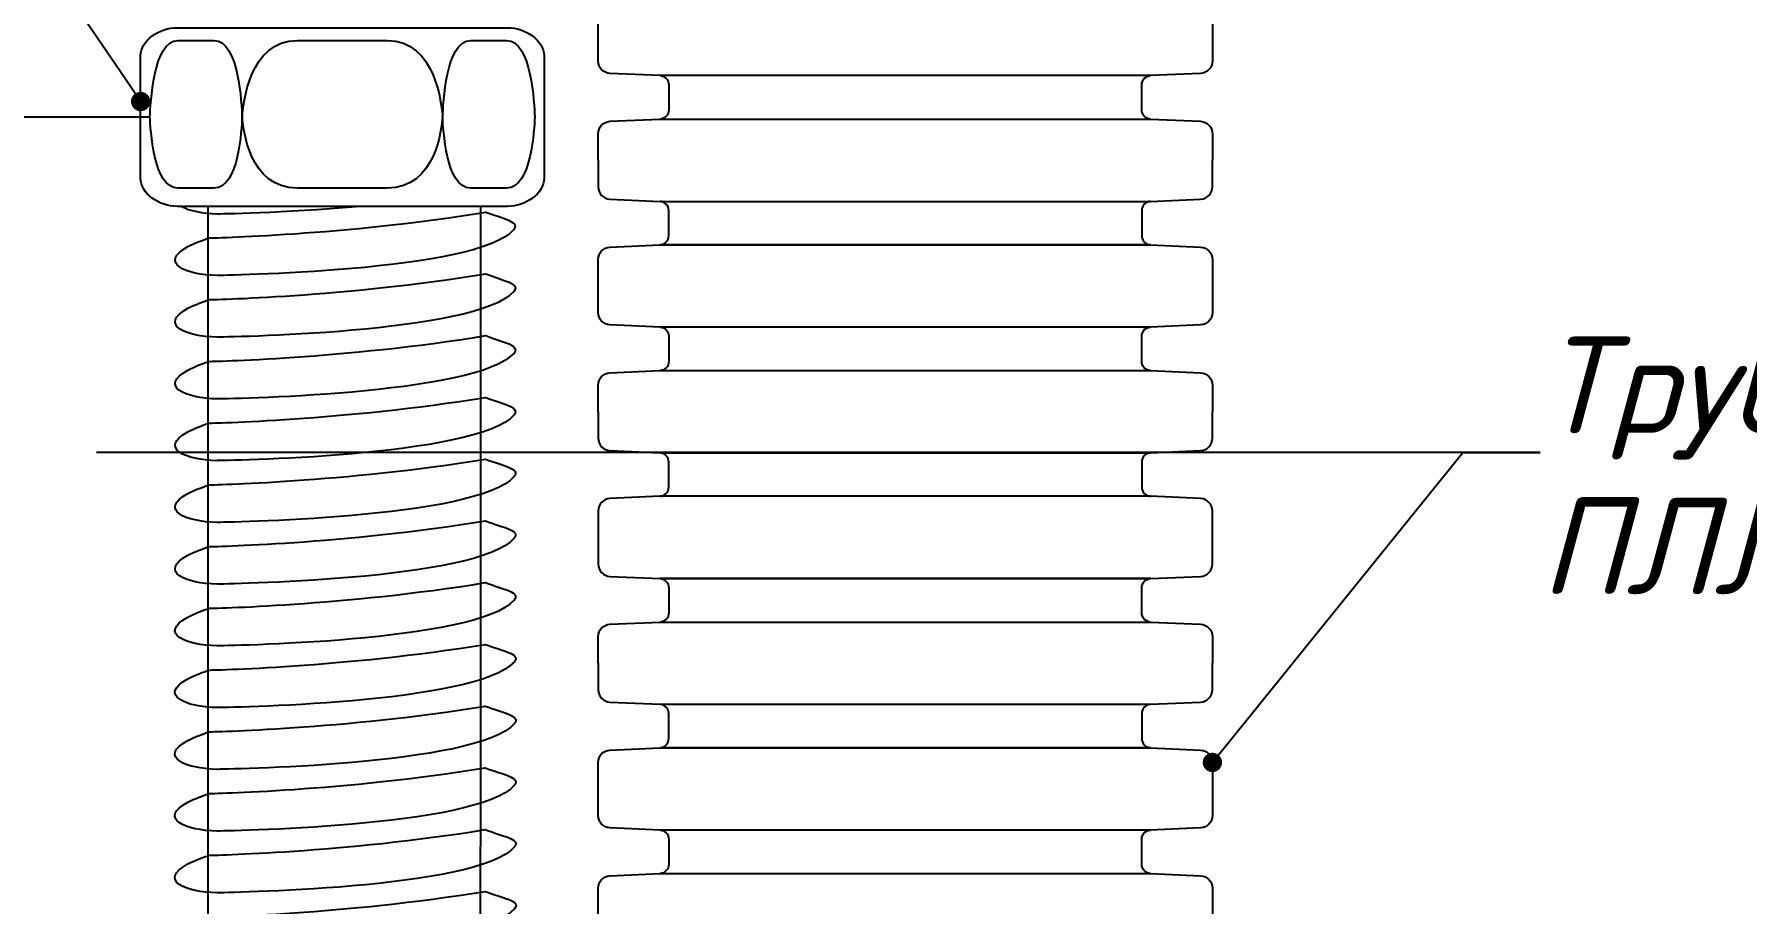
# Model space of a CAD drawing. Extents: x -152830 to 1281226, y -304852 to -2349.
# Drawn here: x 1081269 to 1085704, y -72497 to -70246 of the extents above; entities that cross this region are included whole.
import ezdxf
from ezdxf import colors
from ezdxf.entities.mleader import LeaderData, LeaderLine
from ezdxf.math import Vec2, Vec3

# ---------------------------------------------------------------- set-up
doc = ezdxf.new("R2010")
doc.units = 0
doc.header["$LTSCALE"] = 100
doc.header["$PDMODE"] = 1
doc.header["$PDSIZE"] = 200
doc.layers.get('Defpoints').update_dxf_attribs({"color": 42})
doc.styles.add('BDG_T_R', font='GOST_Common.ttf')
doc.styles.add('OlympDesign', font='isocpeui.ttf', dxfattribs={"height": 250})
doc.dimstyles.new('BDG_D_1-1', dxfattribs={"dimtxt": 2.5, "dimasz": 2, "dimexe": 1, "dimexo": 0.5, "dimgap": 0.5, "dimtad": 1, "dimdec": 4, "dimdsep": 46, "dimtxsty": 'BDG_T_R', "dimblk": 'ARCHTICK', "dimcen": 0, "dimclrd": 256, "dimclre": 256, "dimclrt": 256, "dimadec": 4, "dimazin": 2, "dimtfac": 1, "dimtdec": 4, "dimtofl": 0, "dimtmove": 1, "dimatfit": 3, "dimfxl": 1, "dimtolj": 1, "dimtzin": 0, "dimlwd": -1, "dimlwe": -1, "dimarcsym": 0})

# ---------------------------------------------------------------- blocks, each defined once
blk = doc.blocks.new('_ArchTick')
at = {"color": 0, "linetype": 'ByBlock', "const_width": 0.15}
blk.add_lwpolyline([(-0.5, -0.5), (0.5, 0.5)], dxfattribs=at)
blk = doc.blocks.new('*D291')
at = {"transparency": 16777216}
for p, q in [((1091184.2, -66611.5), (1093110.7, -66611.5)), ((1093109.7, -66611.5), (1093109.7, -80800.4)), ((1081640.2, -80800.4), (1093110.7, -80800.4))]:
    blk.add_line(p, q, dxfattribs=at)
at = {"layer": 'Defpoints', "color": 0, "transparency": 16777216}
for p in [(1091183.7, -66611.5), (1081639.7, -80800.4), (1093109.7, -80800.4)]:
    blk.add_point(p, dxfattribs=at)
at = {"transparency": 16777216, "xscale": 200, "yscale": 200, "zscale": 200}
for p, rotation in [((1093109.7, -66611.5), 90), ((1093109.7, -80800.4), 270)]:
    blk.add_blockref('_ArchTick', p, dxfattribs=dict(at, rotation=rotation))
at = {"transparency": 16777216, "insert": (1092934.6, -74006), "char_height": 250, "attachment_point": 5, "rotation": 90, "style": 'OlympDesign'}
blk.add_mtext('\\A1;Не более 1000 мм', dxfattribs=at)
blk = doc.blocks.new('*D292')
at = {"transparency": 16777216}
for p, q in [((1081568, -70460.2), (1080672.3, -70460.2)), ((1080673.3, -74604.8), (1080673.3, -70460.2)), ((1081568, -74604.8), (1080672.3, -74604.8))]:
    blk.add_line(p, q, dxfattribs=at)
at = {"layer": 'Defpoints', "color": 0, "transparency": 16777216}
for p in [(1080673.3, -70460.2), (1081568.5, -70460.2), (1081568.5, -74604.8)]:
    blk.add_point(p, dxfattribs=at)
at = {"transparency": 16777216, "xscale": 200, "yscale": 200, "zscale": 200}
for p, rotation in [((1080673.3, -70460.2), 90), ((1080673.3, -74604.8), 270)]:
    blk.add_blockref('_ArchTick', p, dxfattribs=dict(at, rotation=rotation))
at = {"transparency": 16777216, "insert": (1080498.3, -72532.5), "char_height": 250, "attachment_point": 5, "rotation": 90, "style": 'OlympDesign'}
blk.add_mtext('\\A1;300 мм', dxfattribs=at)
blk = doc.blocks.new('_Dot')
at = {"color": 0, "linetype": 'ByBlock', "lineweight": -2}
blk.add_line((-0.5, 0), (-1, 0), dxfattribs=at)
at = {"color": 0, "linetype": 'ByBlock', "const_width": 0.5}
blk.add_lwpolyline([(-0.25, 0, 1), (0.25, 0, 1)], format="xyb", close=True, dxfattribs=at)

msp = doc.modelspace()

# ---------------------------------------------------------------- linework, layer by layer
for points, knots in [([(1083568.659054, -70139.991499), (1083871.007108, -70139.991499), (1084160.030207, -70139.991499), (1084160.030207, -70139.991499), (1084289.720826, -70145.731889), (1084289.720826, -70145.731889), (1084306.737445, -70146.485504), (1084320.149632, -70160.68791), (1084320.149632, -70177.947838), (1084320.149632, -70177.947838), (1084320.149632, -70177.952145), (1084320.149632, -70177.952145), (1084320.149632, -70315.075558), (1084320.149632, -70315.075558), (1084320.149632, -70332.335486), (1084306.737445, -70346.537892), (1084289.720826, -70347.291507), (1084289.720826, -70347.291507), (1084160.030207, -70353.031897), (1084160.030207, -70353.031897), (1082889.485452, -70353.031897), (1082889.485452, -70353.031897), (1082759.792679, -70347.291507), (1082759.792679, -70347.291507), (1082742.778213, -70346.537892), (1082729.368179, -70332.335486), (1082729.368179, -70315.075558), (1082729.368179, -70315.075558), (1082729.366026, -70315.075558), (1082729.366026, -70315.075558), (1082729.366026, -70177.952145), (1082729.366026, -70177.952145), (1082729.366026, -70168.334931), (1082733.528039, -70159.667852), (1082740.156281, -70153.746443)], [0.60878940814, 0.60878940814, 0.60878940814, 0.60878940814, 0.64285714286, 0.64285714286, 0.71428571429, 0.71428571429, 0.71428571429, 0.78571428571, 0.78571428571, 0.78571428571, 0.85714285714, 0.85714285714, 0.92857142857, 0.92857142857, 0.92857142857, 1, 1, 1, 1.07142857143, 1.07142857143, 1.14285714286, 1.14285714286, 1.21428571429, 1.21428571429, 1.21428571429, 1.28571428571, 1.28571428571, 1.28571428571, 1.35714285714, 1.35714285714, 1.42857142857, 1.42857142857, 1.42857142857, 1.46836142307, 1.46836142307, 1.46836142307, 1.46836142307]), ([(1082494.509649, -70228.80025), (1082494.509649, -70228.80025), (1081638.985881, -70228.80025), (1081638.985881, -70228.80025), (1081593.1784, -70228.80025), (1081544.334703, -70261.478446), (1081544.334703, -70301.803714), (1081544.334703, -70301.803714), (1081544.334703, -70419.985012), (1081544.334703, -70419.985012), (1081544.334703, -70500.460393), (1081544.334703, -70500.460393), (1081544.334703, -70618.637711), (1081544.334703, -70618.637711), (1081544.334703, -70658.966959), (1081593.1784, -70691.645155), (1081638.985881, -70691.645155), (1081638.985881, -70691.645155), (1082494.509649, -70691.645155), (1082494.509649, -70691.645155), (1082540.330563, -70691.645155), (1082589.165305, -70658.966959), (1082589.165305, -70618.637711), (1082589.165305, -70618.637711), (1082589.165305, -70500.460393), (1082589.165305, -70500.460393), (1082589.165305, -70419.985012), (1082589.165305, -70419.985012), (1082589.165305, -70301.803714), (1082589.165305, -70301.803714), (1082589.165305, -70261.478446), (1082540.330563, -70228.80025), (1082494.509649, -70228.80025)], [0, 0, 0, 0, 0.0833333333, 0.0833333333, 0.0833333333, 0.1666666667, 0.1666666667, 0.1666666667, 0.25, 0.25, 0.3333333333, 0.3333333333, 0.4166666667, 0.4166666667, 0.4166666667, 0.5, 0.5, 0.5, 0.5833333333, 0.5833333333, 0.5833333333, 0.6666666667, 0.6666666667, 0.6666666667, 0.75, 0.75, 0.8333333333, 0.8333333333, 0.9166666667, 0.9166666667, 0.9166666667, 1, 1, 1, 1]), ([(1081806.998887, -70460.222703), (1081806.994409, -70460.139106), (1081806.98993, -70459.983856), (1081806.985452, -70459.896279), (1081806.985452, -70459.872394), (1081806.98993, -70459.808702), (1081806.98993, -70459.784817), (1081806.98993, -70459.784817), (1081806.980974, -70459.784817), (1081806.980974, -70459.784817), (1081805.62408, -70429.196529), (1081799.408342, -70262.055659), (1081734.15653, -70262.055659), (1081734.15653, -70262.055659), (1081641.350369, -70262.055659), (1081641.350369, -70262.055659), (1081576.098556, -70262.055659), (1081569.887296, -70429.196529), (1081568.543837, -70459.784817), (1081568.543837, -70459.784817), (1081568.516968, -70459.784817), (1081568.516968, -70459.784817), (1081568.521446, -70459.84851), (1081568.525924, -70460.011721), (1081568.530403, -70460.079395), (1081568.530403, -70460.115222), (1081568.525924, -70460.186876), (1081568.525924, -70460.222703), (1081568.525924, -70460.222703), (1081568.539359, -70460.222703), (1081568.539359, -70460.222703), (1081569.882818, -70488.665352), (1081576.067209, -70644.596355), (1081641.345891, -70644.596355), (1081641.345891, -70644.596355), (1081734.152051, -70644.596355), (1081734.152051, -70644.596355), (1081799.430733, -70644.596355), (1081805.610646, -70488.665352), (1081806.967539, -70460.222703), (1081806.967539, -70460.222703), (1081806.998887, -70460.222703), (1081806.998887, -70460.222703)], [0, 0, 0, 0, 0.0714285714, 0.0714285714, 0.0714285714, 0.1428571429, 0.1428571429, 0.1428571429, 0.2142857143, 0.2142857143, 0.2142857143, 0.2857142857, 0.2857142857, 0.2857142857, 0.3571428571, 0.3571428571, 0.3571428571, 0.4285714286, 0.4285714286, 0.4285714286, 0.5, 0.5, 0.5, 0.5714285714, 0.5714285714, 0.5714285714, 0.6428571429, 0.6428571429, 0.6428571429, 0.7142857143, 0.7142857143, 0.7142857143, 0.7857142857, 0.7857142857, 0.7857142857, 0.8571428571, 0.8571428571, 0.8571428571, 0.9285714286, 0.9285714286, 0.9285714286, 1, 1, 1, 1]), ([(1082326.514555, -70460.222703), (1082326.505599, -70460.151049), (1082326.496642, -70460.023664), (1082326.487686, -70459.95201), (1082326.492164, -70459.916183), (1082326.501121, -70459.820644), (1082326.505599, -70459.784817), (1082326.505599, -70459.784817), (1082326.469773, -70459.784817), (1082326.469773, -70459.784817), (1082323.097691, -70429.188568), (1082309.51084, -70262.055659), (1082182.701727, -70262.055659), (1082182.701727, -70262.055659), (1081950.79828, -70262.055659), (1081950.79828, -70262.055659), (1081824.002602, -70262.055659), (1081810.415751, -70429.196529), (1081807.043669, -70459.784817), (1081807.048147, -70459.784817), (1081806.985452, -70459.784817), (1081806.98993, -70459.784817), (1081806.994409, -70459.836567), (1081807.0168, -70459.975894), (1081807.021278, -70460.031625), (1081807.0168, -70460.083375), (1081807.003365, -70460.170953), (1081806.998887, -70460.222703), (1081806.994409, -70460.222703), (1081807.048147, -70460.222703), (1081807.043669, -70460.222703), (1081810.402317, -70488.661371), (1081823.948864, -70644.596355), (1081950.793802, -70644.596355), (1081950.793802, -70644.596355), (1082182.697249, -70644.596355), (1082182.697249, -70644.596355), (1082309.555622, -70644.596355), (1082323.093213, -70488.669333), (1082326.45186, -70460.222703), (1082326.45186, -70460.222703), (1082326.514555, -70460.222703), (1082326.514555, -70460.222703)], [0, 0, 0, 0, 0.0714285714, 0.0714285714, 0.0714285714, 0.1428571429, 0.1428571429, 0.1428571429, 0.2142857143, 0.2142857143, 0.2142857143, 0.2857142857, 0.2857142857, 0.2857142857, 0.3571428571, 0.3571428571, 0.3571428571, 0.4285714286, 0.4285714286, 0.4285714286, 0.5, 0.5, 0.5, 0.5714285714, 0.5714285714, 0.5714285714, 0.6428571429, 0.6428571429, 0.6428571429, 0.7142857143, 0.7142857143, 0.7142857143, 0.7857142857, 0.7857142857, 0.7857142857, 0.8571428571, 0.8571428571, 0.8571428571, 0.9285714286, 0.9285714286, 0.9285714286, 1, 1, 1, 1]), ([(1082564.996474, -70460.222703), (1082564.991996, -70460.071433), (1082564.978561, -70459.804721), (1082564.969605, -70459.649471), (1082564.974083, -70459.577817), (1082564.98304, -70459.398682), (1082564.987518, -70459.331009), (1082564.987518, -70459.331009), (1082564.95617, -70459.331009), (1082564.95617, -70459.331009), (1082563.567929, -70427.779373), (1082557.150672, -70262.055659), (1082492.163073, -70262.055659), (1082492.163073, -70262.055659), (1082399.347956, -70262.055659), (1082399.347956, -70262.055659), (1082334.360357, -70262.055659), (1082327.9431, -70427.779373), (1082326.554859, -70459.331009), (1082326.554859, -70459.331009), (1082326.505599, -70459.331009), (1082326.505599, -70459.331009), (1082326.510077, -70459.44247), (1082326.52799, -70459.721125), (1082326.532468, -70459.836567), (1082326.52799, -70459.940067), (1082326.519033, -70460.123183), (1082326.514555, -70460.222703), (1082326.514555, -70460.222703), (1082326.550381, -70460.222703), (1082326.550381, -70460.222703), (1082327.925187, -70489.469469), (1082334.30214, -70644.142547), (1082399.343478, -70644.142547), (1082399.343478, -70644.142547), (1082492.158595, -70644.142547), (1082492.158595, -70644.142547), (1082557.195454, -70644.142547), (1082563.567929, -70489.469469), (1082564.942736, -70460.222703), (1082564.942736, -70460.222703), (1082564.996474, -70460.222703), (1082564.996474, -70460.222703)], [0, 0, 0, 0, 0.0714285714, 0.0714285714, 0.0714285714, 0.1428571429, 0.1428571429, 0.1428571429, 0.2142857143, 0.2142857143, 0.2142857143, 0.2857142857, 0.2857142857, 0.2857142857, 0.3571428571, 0.3571428571, 0.3571428571, 0.4285714286, 0.4285714286, 0.4285714286, 0.5, 0.5, 0.5, 0.5714285714, 0.5714285714, 0.5714285714, 0.6428571429, 0.6428571429, 0.6428571429, 0.7142857143, 0.7142857143, 0.7142857143, 0.7857142857, 0.7857142857, 0.7857142857, 0.8571428571, 0.8571428571, 0.8571428571, 0.9285714286, 0.9285714286, 0.9285714286, 1, 1, 1, 1]), ([(1084160.030207, -70465.553022), (1084160.030207, -70465.553022), (1082889.485452, -70465.553022), (1082889.485452, -70465.553022), (1082902.247377, -70464.988888), (1082912.307056, -70454.33493), (1082912.307056, -70441.389984), (1082912.307056, -70441.389984), (1082912.307056, -70377.194936), (1082912.307056, -70377.194936), (1082912.307056, -70364.249989), (1082902.247377, -70353.596032), (1082889.485452, -70353.031897), (1082889.485452, -70353.031897), (1084160.030207, -70353.031897), (1084160.030207, -70353.031897), (1084147.268281, -70353.596032), (1084137.208603, -70364.249989), (1084137.208603, -70377.194936), (1084137.208603, -70377.194936), (1084137.208603, -70441.389984), (1084137.208603, -70441.389984), (1084137.208603, -70441.385677), (1084137.208603, -70441.385677), (1084137.208603, -70454.33493), (1084147.268281, -70464.988888), (1084160.030207, -70465.553022)], [0, 0, 0, 0, 0.1111111111, 0.1111111111, 0.1111111111, 0.2222222222, 0.2222222222, 0.2222222222, 0.3333333333, 0.3333333333, 0.3333333333, 0.4444444444, 0.4444444444, 0.4444444444, 0.5555555556, 0.5555555556, 0.5555555556, 0.6666666667, 0.6666666667, 0.6666666667, 0.7777777778, 0.7777777778, 0.8888888889, 0.8888888889, 0.8888888889, 1, 1, 1, 1]), ([(1082729.366026, -70572.071068), (1082729.366026, -70572.071068), (1082729.366026, -70503.509362), (1082729.366026, -70503.509362), (1082729.366026, -70486.245127), (1082742.778213, -70472.047027), (1082759.792679, -70471.293412), (1082759.792679, -70471.293412), (1082889.485452, -70465.553022), (1082889.485452, -70465.553022), (1084160.030207, -70465.553022), (1084160.030207, -70465.553022), (1084289.720826, -70471.293412), (1084289.720826, -70471.293412), (1084306.737445, -70472.047027), (1084320.149632, -70486.249433), (1084320.149632, -70503.509362), (1084320.149632, -70503.509362), (1084320.149632, -70572.071068), (1084320.149632, -70572.071068)], [0, 0, 0, 0, 0.1428571429, 0.1428571429, 0.1428571429, 0.2857142857, 0.2857142857, 0.2857142857, 0.4285714286, 0.4285714286, 0.5714285714, 0.5714285714, 0.7142857143, 0.7142857143, 0.7142857143, 0.8571428571, 0.8571428571, 0.8571428571, 1, 1, 1, 1]), ([(1082729.366026, -70572.071068), (1082729.366026, -70572.071068), (1082729.366026, -70640.632775), (1082729.366026, -70640.632775), (1082729.366026, -70657.901316), (1082742.778213, -70672.099416), (1082759.792679, -70672.85303), (1082759.792679, -70672.85303), (1082889.485452, -70678.59342), (1082889.485452, -70678.59342), (1084160.030207, -70678.59342), (1084160.030207, -70678.59342), (1084289.720826, -70672.85303), (1084289.720826, -70672.85303), (1084306.737445, -70672.099416), (1084320.149632, -70657.897009), (1084320.149632, -70640.637081), (1084320.149632, -70640.637081), (1084320.149632, -70640.632775), (1084320.149632, -70640.632775), (1084320.149632, -70572.071068), (1084320.149632, -70572.071068)], [0, 0, 0, 0, 0.125, 0.125, 0.125, 0.25, 0.25, 0.25, 0.375, 0.375, 0.5, 0.5, 0.625, 0.625, 0.625, 0.75, 0.75, 0.75, 0.875, 0.875, 1, 1, 1, 1]), ([(1081650.27457, -70691.645155), (1081669.942436, -70703.021936), (1081705.085147, -70709.931618), (1081742.705321, -70710.538693), (1081742.705321, -70710.538693), (1081918.242061, -70708.419088), (1082102.655981, -70691.645155)], [0.30836026377, 0.30836026377, 0.30836026377, 0.30836026377, 0.4, 0.4, 0.4, 0.50205259137, 0.50205259137, 0.50205259137, 0.50205259137]), ([(1084160.030207, -70678.59342), (1084160.030207, -70678.59342), (1082889.485452, -70678.59342), (1082889.485452, -70678.59342), (1082902.247377, -70679.157555), (1082912.307056, -70689.811513), (1082912.307056, -70702.756459), (1082912.307056, -70702.756459), (1082912.307056, -70766.947201), (1082912.307056, -70766.947201), (1082912.307056, -70779.896453), (1082902.247377, -70790.550411), (1082889.485452, -70791.110239), (1082889.485452, -70791.110239), (1084160.030207, -70791.110239), (1084160.030207, -70791.110239), (1084160.030207, -70791.114545), (1084160.030207, -70791.114545), (1084147.268281, -70790.546105), (1084137.208603, -70779.896453), (1084137.208603, -70766.947201), (1084137.208603, -70766.947201), (1084137.208603, -70702.756459), (1084137.208603, -70702.756459), (1084137.208603, -70702.760765), (1084137.208603, -70702.760765), (1084137.208603, -70689.811513), (1084147.268281, -70679.157555), (1084160.030207, -70678.59342)], [0, 0, 0, 0, 0.1, 0.1, 0.1, 0.2, 0.2, 0.2, 0.3, 0.3, 0.3, 0.4, 0.4, 0.4, 0.5, 0.5, 0.6, 0.6, 0.6, 0.7, 0.7, 0.7, 0.8, 0.8, 0.9, 0.9, 0.9, 1, 1, 1, 1]), ([(1081720.410146, -70773.230367), (1081710.41189, -70777.134468), (1081683.825716, -70786.064868), (1081666.877556, -70795.460818), (1081590.080733, -70837.791385), (1081660.600819, -70869.062865), (1081742.705321, -70870.387566), (1081742.705321, -70870.387566), (1082417.05652, -70862.248495), (1082511.001418, -70751.625059), (1082528.140462, -70731.445767), (1082484.802493, -70724.126193), (1082438.506233, -70706.354299), (1082074.235072, -70766.167569), (1081720.410146, -70773.230367), (1081720.410146, -70773.230367)], [0, 0, 0, 0, 0.2, 0.2, 0.2, 0.4, 0.4, 0.4, 0.6, 0.6, 0.6, 0.8, 0.8, 0.8, 1, 1, 1, 1]), ([(1084289.720826, -70998.410247), (1084289.720826, -70998.410247), (1084160.030207, -71004.146331), (1084160.030207, -71004.146331), (1082889.485452, -71004.146331), (1082889.485452, -71004.146331), (1082759.792679, -70998.410247), (1082759.792679, -70998.410247), (1082742.778213, -70997.652326), (1082729.368179, -70983.44992), (1082729.368179, -70966.189992), (1082729.368179, -70966.189992), (1082729.366026, -70966.189992), (1082729.366026, -70966.189992), (1082729.366026, -70829.066579), (1082729.366026, -70829.066579), (1082729.366026, -70811.802344), (1082742.778213, -70797.599938), (1082759.792679, -70796.846323), (1082759.792679, -70796.846323), (1082889.485452, -70791.110239), (1082889.485452, -70791.110239), (1084160.030207, -70791.110239), (1084160.030207, -70791.110239), (1084289.720826, -70796.846323), (1084289.720826, -70796.846323), (1084306.737445, -70797.599938), (1084320.149632, -70811.802344), (1084320.149632, -70829.066579), (1084320.149632, -70829.066579), (1084320.149632, -70966.189992), (1084320.149632, -70966.189992), (1084320.149632, -70983.454226), (1084306.737445, -70997.652326), (1084289.720826, -70998.405941)], [0, 0, 0, 0, 0.0769230769, 0.0769230769, 0.1538461538, 0.1538461538, 0.2307692308, 0.2307692308, 0.2307692308, 0.3076923077, 0.3076923077, 0.3076923077, 0.3846153846, 0.3846153846, 0.4615384615, 0.4615384615, 0.4615384615, 0.5384615385, 0.5384615385, 0.5384615385, 0.6153846154, 0.6153846154, 0.6923076923, 0.6923076923, 0.7692307692, 0.7692307692, 0.7692307692, 0.8461538462, 0.8461538462, 0.8461538462, 0.9230769231, 0.9230769231, 0.9230769231, 1, 1, 1, 1]), ([(1081720.435784, -70933.068859), (1081710.271991, -70937.076837), (1081683.802764, -70945.950735), (1081666.849731, -70955.337361), (1081589.864669, -70997.714039), (1081660.600819, -71028.911954), (1081742.705321, -71030.23644), (1081742.705321, -71030.23644), (1082417.221385, -71022.09909), (1082511.173343, -70911.481801), (1082528.344172, -70891.268115), (1082484.592145, -70884.005801), (1082438.295885, -70866.233898), (1082074.024811, -70926.047048), (1081720.435784, -70933.068859), (1081720.435784, -70933.068859)], [0, 0, 0, 0, 0.2, 0.2, 0.2, 0.4, 0.4, 0.4, 0.6, 0.6, 0.6, 0.8, 0.8, 0.8, 1, 1, 1, 1]), ([(1084160.030207, -71116.671762), (1084160.030207, -71116.671762), (1082889.485452, -71116.671762), (1082889.485452, -71116.671762), (1082902.247377, -71116.107628), (1082912.307056, -71105.45367), (1082912.307056, -71092.504418), (1082912.307056, -71092.504418), (1082912.307056, -71028.313676), (1082912.307056, -71028.313676), (1082912.307056, -71015.364423), (1082902.247377, -71004.710465), (1082889.485452, -71004.150637), (1082889.485452, -71004.150637), (1084160.030207, -71004.150637), (1084160.030207, -71004.150637), (1084160.030207, -71004.146331), (1084160.030207, -71004.146331), (1084147.268281, -71004.714772), (1084137.208603, -71015.364423), (1084137.208603, -71028.313676), (1084137.208603, -71028.313676), (1084137.208603, -71092.504418), (1084137.208603, -71092.504418), (1084137.208603, -71105.45367), (1084147.268281, -71116.107628), (1084160.030207, -71116.671762)], [0, 0, 0, 0, 0.1111111111, 0.1111111111, 0.1111111111, 0.2222222222, 0.2222222222, 0.2222222222, 0.3333333333, 0.3333333333, 0.3333333333, 0.4444444444, 0.4444444444, 0.4444444444, 0.5555555556, 0.5555555556, 0.6666666667, 0.6666666667, 0.6666666667, 0.7777777778, 0.7777777778, 0.7777777778, 0.8888888889, 0.8888888889, 0.8888888889, 1, 1, 1, 1]), ([(1081720.461422, -71092.90735), (1081710.132092, -71097.019206), (1081683.779812, -71105.836602), (1081666.821906, -71115.213904), (1081589.648605, -71157.636692), (1081660.600819, -71188.761042), (1081742.705321, -71190.085313), (1081742.705321, -71190.085313), (1082417.386251, -71181.949685), (1082511.345269, -71071.338543), (1082528.547882, -71051.090464), (1082484.381797, -71043.885409), (1082438.085538, -71026.113498), (1082073.814549, -71085.926527), (1081720.461422, -71092.90735), (1081720.461422, -71092.90735)], [0, 0, 0, 0, 0.2, 0.2, 0.2, 0.4, 0.4, 0.4, 0.6, 0.6, 0.6, 0.8, 0.8, 0.8, 1, 1, 1, 1]), ([(1082729.366026, -71223.189808), (1082729.366026, -71223.189808), (1082729.366026, -71154.628102), (1082729.366026, -71154.628102), (1082729.366026, -71137.363867), (1082742.778213, -71123.161461), (1082759.792679, -71122.407846), (1082759.792679, -71122.407846), (1082889.485452, -71116.671762), (1082889.485452, -71116.671762), (1084160.030207, -71116.671762), (1084160.030207, -71116.671762), (1084289.720826, -71122.407846), (1084289.720826, -71122.407846), (1084306.737445, -71123.161461), (1084320.149632, -71137.363867), (1084320.149632, -71154.623796), (1084320.149632, -71154.623796), (1084320.149632, -71154.628102), (1084320.149632, -71154.628102), (1084320.149632, -71223.189808), (1084320.149632, -71223.189808)], [0, 0, 0, 0, 0.125, 0.125, 0.125, 0.25, 0.25, 0.25, 0.375, 0.375, 0.5, 0.5, 0.625, 0.625, 0.625, 0.75, 0.75, 0.75, 0.875, 0.875, 1, 1, 1, 1]), ([(1081720.48706, -71252.745842), (1081709.992193, -71256.961575), (1081683.75686, -71265.722469), (1081666.794081, -71275.090448), (1081589.43254, -71317.559346), (1081660.600819, -71348.610131), (1081742.705321, -71349.934186), (1081742.705321, -71349.934186), (1082417.551116, -71341.80028), (1082511.517194, -71231.195286), (1082528.751592, -71210.912812), (1082484.171449, -71203.765017), (1082437.87519, -71185.993097), (1082073.604287, -71245.806006), (1081720.48706, -71252.745842), (1081720.48706, -71252.745842)], [0, 0, 0, 0, 0.2, 0.2, 0.2, 0.4, 0.4, 0.4, 0.6, 0.6, 0.6, 0.8, 0.8, 0.8, 1, 1, 1, 1]), ([(1082729.366026, -71223.189808), (1082729.366026, -71223.189808), (1082729.366026, -71291.751515), (1082729.366026, -71291.751515), (1082729.366026, -71309.01575), (1082742.778213, -71323.218156), (1082759.792679, -71323.967464), (1082759.792679, -71323.967464), (1082889.485452, -71329.707854), (1082889.485452, -71329.707854), (1084160.030207, -71329.707854), (1084160.030207, -71329.707854), (1084289.720826, -71323.967464), (1084289.720826, -71323.967464), (1084306.737445, -71323.218156), (1084320.149632, -71309.01575), (1084320.149632, -71291.751515), (1084320.149632, -71291.751515), (1084320.149632, -71223.189808), (1084320.149632, -71223.189808)], [0, 0, 0, 0, 0.1428571429, 0.1428571429, 0.1428571429, 0.2857142857, 0.2857142857, 0.2857142857, 0.4285714286, 0.4285714286, 0.5714285714, 0.5714285714, 0.7142857143, 0.7142857143, 0.7142857143, 0.8571428571, 0.8571428571, 0.8571428571, 1, 1, 1, 1]), ([(1081720.512698, -71412.584333), (1081709.852294, -71416.903943), (1081683.733908, -71425.608336), (1081666.766256, -71434.966991), (1081589.216476, -71477.482), (1081660.600819, -71508.45922), (1081742.705321, -71509.78306), (1081742.705321, -71509.78306), (1082417.715982, -71501.650875), (1082511.689119, -71391.052028), (1082528.955302, -71370.735161), (1082483.961102, -71363.644625), (1082437.664842, -71345.872697), (1082073.394026, -71405.685485), (1081720.512698, -71412.584333), (1081720.512698, -71412.584333)], [0, 0, 0, 0, 0.2, 0.2, 0.2, 0.4, 0.4, 0.4, 0.6, 0.6, 0.6, 0.8, 0.8, 0.8, 1, 1, 1, 1]), ([(1084160.030207, -71329.707854), (1084160.030207, -71329.707854), (1082889.485452, -71329.707854), (1082889.485452, -71329.707854), (1082902.247377, -71330.271989), (1082912.307056, -71340.925947), (1082912.307056, -71353.875199), (1082912.307056, -71353.875199), (1082912.307056, -71418.065941), (1082912.307056, -71418.065941), (1082912.307056, -71431.010887), (1082902.247377, -71441.664845), (1082889.485452, -71442.228979), (1082889.485452, -71442.228979), (1084160.030207, -71442.228979), (1084160.030207, -71442.228979), (1084147.268281, -71441.664845), (1084137.208603, -71431.010887), (1084137.208603, -71418.065941), (1084137.208603, -71418.065941), (1084137.208603, -71353.875199), (1084137.208603, -71353.875199), (1084137.208603, -71340.925947), (1084147.268281, -71330.271989), (1084160.030207, -71329.707854)], [0, 0, 0, 0, 0.125, 0.125, 0.125, 0.25, 0.25, 0.25, 0.375, 0.375, 0.375, 0.5, 0.5, 0.5, 0.625, 0.625, 0.625, 0.75, 0.75, 0.75, 0.875, 0.875, 0.875, 1, 1, 1, 1]), ([(1084289.720826, -71649.524681), (1084289.720826, -71649.524681), (1084160.030207, -71655.265071), (1084160.030207, -71655.265071), (1082889.485452, -71655.265071), (1082889.485452, -71655.265071), (1082759.792679, -71649.524681), (1082759.792679, -71649.524681), (1082742.778213, -71648.771066), (1082729.368179, -71634.56866), (1082729.368179, -71617.308732), (1082729.368179, -71617.308732), (1082729.366026, -71617.308732), (1082729.366026, -71617.308732), (1082729.366026, -71480.181013), (1082729.366026, -71480.181013), (1082729.366026, -71462.916778), (1082742.778213, -71448.718678), (1082759.792679, -71447.965063), (1082759.792679, -71447.965063), (1082889.485452, -71442.224673), (1082889.485452, -71442.224673), (1084160.030207, -71442.224673), (1084160.030207, -71442.224673), (1084289.720826, -71447.965063), (1084289.720826, -71447.965063), (1084306.737445, -71448.718678), (1084320.149632, -71462.921084), (1084320.149632, -71480.181013), (1084320.149632, -71480.181013), (1084320.149632, -71617.308732), (1084320.149632, -71617.308732), (1084320.149632, -71634.56866), (1084306.737445, -71648.771066), (1084289.720826, -71649.524681)], [0, 0, 0, 0, 0.0769230769, 0.0769230769, 0.1538461538, 0.1538461538, 0.2307692308, 0.2307692308, 0.2307692308, 0.3076923077, 0.3076923077, 0.3076923077, 0.3846153846, 0.3846153846, 0.4615384615, 0.4615384615, 0.4615384615, 0.5384615385, 0.5384615385, 0.5384615385, 0.6153846154, 0.6153846154, 0.6923076923, 0.6923076923, 0.7692307692, 0.7692307692, 0.7692307692, 0.8461538462, 0.8461538462, 0.8461538462, 0.9230769231, 0.9230769231, 0.9230769231, 1, 1, 1, 1]), ([(1081720.538336, -71572.422824), (1081709.712395, -71576.846312), (1081683.710956, -71585.494203), (1081666.738431, -71594.843534), (1081589.000412, -71637.404654), (1081660.600819, -71668.308308), (1081742.705321, -71669.631933), (1081742.705321, -71669.631933), (1082417.880848, -71661.501471), (1082511.861044, -71550.90877), (1082529.159012, -71530.557509), (1082483.750754, -71523.524233), (1082437.454494, -71505.752296), (1082073.183764, -71565.564964), (1081720.538336, -71572.422824), (1081720.538336, -71572.422824)], [0, 0, 0, 0, 0.2, 0.2, 0.2, 0.4, 0.4, 0.4, 0.6, 0.6, 0.6, 0.8, 0.8, 0.8, 1, 1, 1, 1]), ([(1081720.563974, -71732.261316), (1081709.572496, -71736.788681), (1081683.688004, -71745.38007), (1081666.710607, -71754.720077), (1081588.784348, -71797.327308), (1081660.600819, -71828.157397), (1081742.705321, -71829.480807), (1081742.705321, -71829.480807), (1082418.045713, -71821.352066), (1082512.032969, -71710.765512), (1082529.362722, -71690.379858), (1082483.540406, -71683.403841), (1082437.244147, -71665.631895), (1082072.973502, -71725.444443), (1081720.563974, -71732.261316), (1081720.563974, -71732.261316)], [0, 0, 0, 0, 0.2, 0.2, 0.2, 0.4, 0.4, 0.4, 0.6, 0.6, 0.6, 0.8, 0.8, 0.8, 1, 1, 1, 1]), ([(1084160.030207, -71767.786196), (1084160.030207, -71767.786196), (1082889.485452, -71767.786196), (1082889.485452, -71767.786196), (1082902.247377, -71767.222062), (1082912.307056, -71756.568104), (1082912.307056, -71743.623158), (1082912.307056, -71743.623158), (1082912.307056, -71679.42811), (1082912.307056, -71679.42811), (1082912.307056, -71666.483164), (1082902.247377, -71655.829206), (1082889.485452, -71655.265071), (1082889.485452, -71655.265071), (1084160.030207, -71655.265071), (1084160.030207, -71655.265071), (1084147.268281, -71655.829206), (1084137.208603, -71666.483164), (1084137.208603, -71679.42811), (1084137.208603, -71679.42811), (1084137.208603, -71743.623158), (1084137.208603, -71743.623158), (1084137.208603, -71743.618852), (1084137.208603, -71743.618852), (1084137.208603, -71756.568104), (1084147.268281, -71767.222062), (1084160.030207, -71767.786196)], [0, 0, 0, 0, 0.1111111111, 0.1111111111, 0.1111111111, 0.2222222222, 0.2222222222, 0.2222222222, 0.3333333333, 0.3333333333, 0.3333333333, 0.4444444444, 0.4444444444, 0.4444444444, 0.5555555556, 0.5555555556, 0.5555555556, 0.6666666667, 0.6666666667, 0.6666666667, 0.7777777778, 0.7777777778, 0.8888888889, 0.8888888889, 0.8888888889, 1, 1, 1, 1]), ([(1082729.366026, -71874.304242), (1082729.366026, -71874.304242), (1082729.366026, -71805.742536), (1082729.366026, -71805.742536), (1082729.366026, -71788.478301), (1082742.778213, -71774.280201), (1082759.792679, -71773.526587), (1082759.792679, -71773.526587), (1082889.485452, -71767.786196), (1082889.485452, -71767.786196), (1084160.030207, -71767.786196), (1084160.030207, -71767.786196), (1084289.720826, -71773.526587), (1084289.720826, -71773.526587), (1084306.737445, -71774.280201), (1084320.149632, -71788.482608), (1084320.149632, -71805.742536), (1084320.149632, -71805.742536), (1084320.149632, -71874.304242), (1084320.149632, -71874.304242)], [0, 0, 0, 0, 0.1428571429, 0.1428571429, 0.1428571429, 0.2857142857, 0.2857142857, 0.2857142857, 0.4285714286, 0.4285714286, 0.5714285714, 0.5714285714, 0.7142857143, 0.7142857143, 0.7142857143, 0.8571428571, 0.8571428571, 0.8571428571, 1, 1, 1, 1]), ([(1081720.589612, -71892.099807), (1081709.432597, -71896.73105), (1081683.665052, -71905.265937), (1081666.682782, -71914.596621), (1081588.568283, -71957.249962), (1081660.600819, -71988.006486), (1081742.705321, -71989.32968), (1081742.705321, -71989.32968), (1082418.210579, -71981.202661), (1082512.204894, -71870.622254), (1082529.566432, -71850.202206), (1082483.330058, -71843.283449), (1082437.033799, -71825.511495), (1082072.763241, -71885.323921), (1081720.589612, -71892.099807), (1081720.589612, -71892.099807)], [0, 0, 0, 0, 0.2, 0.2, 0.2, 0.4, 0.4, 0.4, 0.6, 0.6, 0.6, 0.8, 0.8, 0.8, 1, 1, 1, 1]), ([(1082729.366026, -71874.304242), (1082729.366026, -71874.304242), (1082729.366026, -71942.865949), (1082729.366026, -71942.865949), (1082729.366026, -71960.130184), (1082742.778213, -71974.33259), (1082759.792679, -71975.086204), (1082759.792679, -71975.086204), (1082889.485452, -71980.826595), (1082889.485452, -71980.826595), (1084160.030207, -71980.826595), (1084160.030207, -71980.826595), (1084289.720826, -71975.086204), (1084289.720826, -71975.086204), (1084306.737445, -71974.33259), (1084320.149632, -71960.130184), (1084320.149632, -71942.870255), (1084320.149632, -71942.870255), (1084320.149632, -71942.865949), (1084320.149632, -71942.865949), (1084320.149632, -71874.304242), (1084320.149632, -71874.304242)], [0, 0, 0, 0, 0.125, 0.125, 0.125, 0.25, 0.25, 0.25, 0.375, 0.375, 0.5, 0.5, 0.625, 0.625, 0.625, 0.75, 0.75, 0.75, 0.875, 0.875, 1, 1, 1, 1]), ([(1081720.61525, -72051.938299), (1081709.292698, -72056.673419), (1081683.6421, -72065.151804), (1081666.654957, -72074.473164), (1081588.352219, -72117.172616), (1081660.600819, -72147.855574), (1081742.705321, -72149.178553), (1081742.705321, -72149.178553), (1082418.375444, -72141.053256), (1082512.376819, -72030.478996), (1082529.770142, -72010.024555), (1082483.11971, -72003.163057), (1082436.823451, -71985.391094), (1082072.552979, -72045.2034), (1081720.61525, -72051.938299), (1081720.61525, -72051.938299)], [0, 0, 0, 0, 0.2, 0.2, 0.2, 0.4, 0.4, 0.4, 0.6, 0.6, 0.6, 0.8, 0.8, 0.8, 1, 1, 1, 1]), ([(1084160.030207, -71980.826595), (1084160.030207, -71980.826595), (1082889.485452, -71980.826595), (1082889.485452, -71980.826595), (1082902.247377, -71981.390729), (1082912.307056, -71992.044687), (1082912.307056, -72004.989633), (1082912.307056, -72004.989633), (1082912.307056, -72069.180375), (1082912.307056, -72069.180375), (1082912.307056, -72082.129628), (1082902.247377, -72092.783585), (1082889.485452, -72093.343413), (1082889.485452, -72093.343413), (1084160.030207, -72093.343413), (1084160.030207, -72093.343413), (1084160.030207, -72093.34772), (1084160.030207, -72093.34772), (1084147.268281, -72092.779279), (1084137.208603, -72082.129628), (1084137.208603, -72069.180375), (1084137.208603, -72069.180375), (1084137.208603, -72004.989633), (1084137.208603, -72004.989633), (1084137.208603, -71992.044687), (1084147.268281, -71981.390729), (1084160.030207, -71980.826595)], [0, 0, 0, 0, 0.1111111111, 0.1111111111, 0.1111111111, 0.2222222222, 0.2222222222, 0.2222222222, 0.3333333333, 0.3333333333, 0.3333333333, 0.4444444444, 0.4444444444, 0.4444444444, 0.5555555556, 0.5555555556, 0.6666666667, 0.6666666667, 0.6666666667, 0.7777777778, 0.7777777778, 0.7777777778, 0.8888888889, 0.8888888889, 0.8888888889, 1, 1, 1, 1]), ([(1084289.720826, -72300.643421), (1084289.720826, -72300.643421), (1084160.030207, -72306.379505), (1084160.030207, -72306.379505), (1082889.485452, -72306.379505), (1082889.485452, -72306.379505), (1082759.792679, -72300.643421), (1082759.792679, -72300.643421), (1082742.778213, -72299.8855), (1082729.368179, -72285.683094), (1082729.368179, -72268.423166), (1082729.368179, -72268.423166), (1082729.366026, -72268.423166), (1082729.366026, -72268.423166), (1082729.366026, -72131.299753), (1082729.366026, -72131.299753), (1082729.366026, -72114.035518), (1082742.778213, -72099.833112), (1082759.792679, -72099.079497), (1082759.792679, -72099.079497), (1082889.485452, -72093.343413), (1082889.485452, -72093.343413), (1084160.030207, -72093.343413), (1084160.030207, -72093.343413), (1084289.720826, -72099.079497), (1084289.720826, -72099.079497), (1084306.737445, -72099.833112), (1084320.149632, -72114.035518), (1084320.149632, -72131.299753), (1084320.149632, -72131.299753), (1084320.149632, -72268.423166), (1084320.149632, -72268.423166), (1084320.149632, -72285.687401), (1084306.737445, -72299.8855), (1084289.720826, -72300.639115)], [0, 0, 0, 0, 0.0769230769, 0.0769230769, 0.1538461538, 0.1538461538, 0.2307692308, 0.2307692308, 0.2307692308, 0.3076923077, 0.3076923077, 0.3076923077, 0.3846153846, 0.3846153846, 0.4615384615, 0.4615384615, 0.4615384615, 0.5384615385, 0.5384615385, 0.5384615385, 0.6153846154, 0.6153846154, 0.6923076923, 0.6923076923, 0.7692307692, 0.7692307692, 0.7692307692, 0.8461538462, 0.8461538462, 0.8461538462, 0.9230769231, 0.9230769231, 0.9230769231, 1, 1, 1, 1]), ([(1081720.640888, -72211.77679), (1081709.152799, -72216.615788), (1081683.619148, -72225.037671), (1081666.627132, -72234.349707), (1081588.136155, -72277.09527), (1081660.600819, -72307.704663), (1081742.705321, -72309.027427), (1081742.705321, -72309.027427), (1082418.54031, -72300.903852), (1082512.548744, -72190.335738), (1082529.973853, -72169.846903), (1082482.909363, -72163.042666), (1082436.613103, -72145.270694), (1082072.342717, -72205.082879), (1081720.640888, -72211.77679), (1081720.640888, -72211.77679)], [0, 0, 0, 0, 0.2, 0.2, 0.2, 0.4, 0.4, 0.4, 0.6, 0.6, 0.6, 0.8, 0.8, 0.8, 1, 1, 1, 1]), ([(1081720.666527, -72371.615282), (1081709.0129, -72376.558157), (1081683.596196, -72384.923538), (1081666.599307, -72394.22625), (1081587.920091, -72437.017924), (1081660.600819, -72467.553751), (1081742.705321, -72468.8763), (1081742.705321, -72468.8763), (1082418.705175, -72460.754447), (1082512.720669, -72350.192481), (1082530.177563, -72329.669252), (1082482.699015, -72322.922274), (1082436.402755, -72305.150293), (1082072.132456, -72364.962358), (1081720.666527, -72371.615282), (1081720.666527, -72371.615282)], [0, 0, 0, 0, 0.2, 0.2, 0.2, 0.4, 0.4, 0.4, 0.6, 0.6, 0.6, 0.8, 0.8, 0.8, 1, 1, 1, 1]), ([(1084160.030207, -72418.90063), (1084160.030207, -72418.90063), (1082889.485452, -72418.90063), (1082889.485452, -72418.90063), (1082902.247377, -72418.336496), (1082912.307056, -72407.682538), (1082912.307056, -72394.737592), (1082912.307056, -72394.737592), (1082912.307056, -72330.54685), (1082912.307056, -72330.54685), (1082912.307056, -72317.597598), (1082902.247377, -72306.94364), (1082889.485452, -72306.383812), (1082889.485452, -72306.383812), (1084160.030207, -72306.383812), (1084160.030207, -72306.383812), (1084160.030207, -72306.379505), (1084160.030207, -72306.379505), (1084147.268281, -72306.947946), (1084137.208603, -72317.597598), (1084137.208603, -72330.54685), (1084137.208603, -72330.54685), (1084137.208603, -72394.737592), (1084137.208603, -72394.737592), (1084137.208603, -72407.682538), (1084147.268281, -72418.336496), (1084160.030207, -72418.90063)], [0, 0, 0, 0, 0.1111111111, 0.1111111111, 0.1111111111, 0.2222222222, 0.2222222222, 0.2222222222, 0.3333333333, 0.3333333333, 0.3333333333, 0.4444444444, 0.4444444444, 0.4444444444, 0.5555555556, 0.5555555556, 0.6666666667, 0.6666666667, 0.6666666667, 0.7777777778, 0.7777777778, 0.7777777778, 0.8888888889, 0.8888888889, 0.8888888889, 1, 1, 1, 1]), ([(1082729.366026, -72525.422983), (1082729.366026, -72525.422983), (1082729.366026, -72456.861276), (1082729.366026, -72456.861276), (1082729.366026, -72439.597041), (1082742.778213, -72425.394635), (1082759.792679, -72424.641021), (1082759.792679, -72424.641021), (1082889.485452, -72418.90063), (1082889.485452, -72418.90063), (1084160.030207, -72418.90063), (1084160.030207, -72418.90063), (1084289.720826, -72424.641021), (1084289.720826, -72424.641021), (1084306.737445, -72425.394635), (1084320.149632, -72439.597041), (1084320.149632, -72456.85697), (1084320.149632, -72456.85697), (1084320.149632, -72456.861276), (1084320.149632, -72456.861276), (1084320.149632, -72525.422983), (1084320.149632, -72525.422983)], [0, 0, 0, 0, 0.125, 0.125, 0.125, 0.25, 0.25, 0.25, 0.375, 0.375, 0.5, 0.5, 0.625, 0.625, 0.625, 0.75, 0.75, 0.75, 0.875, 0.875, 1, 1, 1, 1]), ([(1081720.692165, -72531.453773), (1081708.873001, -72536.500526), (1081683.573243, -72544.809405), (1081666.571482, -72554.102794), (1081587.704026, -72596.940578), (1081660.600819, -72627.40284), (1081742.705321, -72628.725174), (1081742.705321, -72628.725174), (1082418.870041, -72620.605042), (1082512.892594, -72510.049223), (1082530.381273, -72489.4916), (1082482.488667, -72482.801882), (1082436.192408, -72465.029893), (1082071.922194, -72524.841837), (1081720.692165, -72531.453773), (1081720.692165, -72531.453773)], [0, 0, 0, 0, 0.2, 0.2, 0.2, 0.4, 0.4, 0.4, 0.6, 0.6, 0.6, 0.8, 0.8, 0.8, 1, 1, 1, 1])]:
    msp.add_open_spline(points, degree=3, knots=knots)
for points in [[(1081717.979052, -70691.645155), (1081718.297632, -71694.081431), (1081718.647505, -72794.979776), (1081719.000897, -73906.951431)], [(1082424.75443, -74038.868788), (1082424.902087, -72882.174225), (1082425.048692, -71733.711355), (1082425.181716, -70691.645155)]]:
    msp.add_open_spline(points, degree=3)

# ---------------------------------------------------------------- dimensions: what is measured, and where the dimension line sits
for base, p1, p2, text, picture, middle in [((1093109.714879, -80800.445882), (1091183.714321, -66611.532231), (1081639.723119, -80800.445882), 'Не более 1000 мм', '*D291', (1093109.714879, -74005.989056)), ((1080673.336288, -70460.222703), (1081568.516968, -74604.815491), (1081568.525924, -70460.222703), '300 мм', '*D292', (1080673.336288, -72532.519097))]:
    dim = msp.add_linear_dim(base=base, p1=p1, p2=p2, angle=90, text=text, dimstyle='BDG_D_1-1', override={"dimtxt": 250, "dimasz": 200, "dimgap": 50, "dimtxsty": 'OlympDesign'})
    dim.commit()
    dim.dimension.update_dxf_attribs({"geometry": picture, "text_midpoint": middle, "dimtype": 160})

# ---------------------------------------------------------------- leaders
ml = msp.add_multileader_mtext('Standard')
ml.set_content('Гайка с насечкой\\Pпрепятствующая \\Pоткручивание', color=256, style='OlympDesign')
ml.set_leader_properties(color=256, linetype='ByLayer', lineweight=-1)
ml.set_arrow_properties(name='DOT')
ml.build(insert=Vec2(0, 0))
ml.multileader.update_dxf_attribs({"text_left_attachment_type": 6, "text_right_attachment_type": 6, "dogleg_length": 2, "arrow_head_size": 50})
ctx = ml.context
ctx.base_point, ctx.char_height, ctx.arrow_head_size, ctx.landing_gap_size, ctx.plane_origin = Vec3(1077798.736365, -69413.331264), 250, 50, 0, Vec3(1081940.397574, -67375.275399)
ctx.left_attachment, ctx.right_attachment, ctx.text_align_type = 6, 6, 2
notes = []
notes.append((ctx, [(0, (1, 1, 0), (1080859.910608, -69413.331264), (-1, 0), 200, [(0, [(1081544.334703, -70419.985012)], 0, [])])]))
ctx.mtext.insert, ctx.mtext.alignment, ctx.mtext.flow_direction = Vec3(1080659.910608, -69088.331264), 3, 5
ml = msp.add_multileader_mtext('Standard')
ml.set_content('Труба гофрированная\\PПЛЛ, %%C20мм', color=256, style='OlympDesign')
ml.set_leader_properties(color=256, linetype='ByLayer', lineweight=-1)
ml.set_arrow_properties(name='DOT')
ml.build(insert=Vec2(0, 0))
ml.multileader.update_dxf_attribs({"text_left_attachment_type": 6, "text_right_attachment_type": 6, "dogleg_length": 2, "arrow_head_size": 50})
ctx = ml.context
ctx.base_point, ctx.char_height, ctx.arrow_head_size, ctx.landing_gap_size, ctx.plane_origin = Vec3(1085168.867853, -71328.926792), 250, 50, 0, Vec3(1084121.024374, -68914.571975)
ctx.left_attachment, ctx.right_attachment = 6, 6
notes.append((ctx, [(0, (1, 1, 0), (1084968.867853, -71328.926792), (1, 0), 200, [(0, [(1084320.149632, -72131.299753)], 0, [])])]))
ctx.mtext.insert, ctx.mtext.width, ctx.mtext.flow_direction = Vec3(1085168.867853, -71028.926792), 3701.56875954, 5
for ctx, leaders in notes:
    for number, flags, end, landing, length, lines in leaders:
        leader = LeaderData()
        leader.index, (leader.has_last_leader_line, leader.has_dogleg_vector, leader.attachment_direction) = number, flags
        leader.last_leader_point, leader.dogleg_vector, leader.dogleg_length = Vec3(end), Vec3(landing), length
        for number, points, colour, breaks in lines:
            line = LeaderLine()
            line.index, line.vertices, line.color, line.breaks = number, Vec3.list(points), colors.encode_raw_color(colour), breaks
            leader.lines.append(line)
        ctx.leaders.append(leader)

doc.saveas('drawing.dxf')
